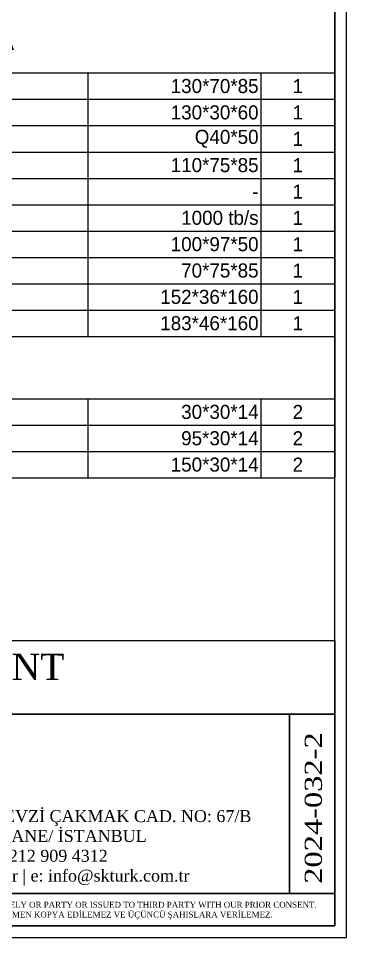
# Model space of a CAD drawing. Header units: millimetres. Extents: x 1650 to 6065, y 324 to 3836.
# Drawn here: x 5649 to 5927, y 717 to 1496 of the extents above; entities that cross this region are included whole.
import ezdxf
from ezdxf.enums import TextEntityAlignment as Align

# ---------------------------------------------------------------- set-up
doc = ezdxf.new("R2010")
doc.units = ezdxf.units.MM
doc.layers.add('Sktürk ANTET', color=7, linetype='Continuous')
doc.styles.add('CGOMEGA', font='times.ttf', dxfattribs={"height": 15})
doc.styles.add('SKTÜRK', font='GOTHIC.TTF', dxfattribs={"height": 11})

# ---------------------------------------------------------------- blocks, each defined once
blk = doc.blocks.new('*T55')
at = {"color": 0, "linetype": 'ByBlock', "lineweight": -2, "transparency": 16777216}
for p, q in [((0, 0), (798.56, 0)), ((0, 0), (0, -2540.37)), ((68.76, 0), (68.76, -48.15)), ((589.29, 0), (589.29, -48.15)), ((735.97, 0), (735.97, -48.15)), ((798.56, 0), (798.56, -2540.37)), ((0, -48.15), (798.56, -48.15)), ((0, -104.41), (798.56, -104.41)), ((68.76, -104.41), (68.76, -148.42)), ((589.29, -104.41), (589.29, -148.42)), ((735.97, -104.41), (735.97, -148.42)), ((0, -126.41), (798.56, -126.41)), ((0, -148.42), (798.56, -148.42)), ((0, -203.36), (798.56, -203.36)), ((68.76, -203.36), (68.76, -271.12)), ((589.29, -203.36), (589.29, -271.12)), ((735.97, -203.36), (735.97, -271.12)), ((0, -227.13), (798.56, -227.13)), ((0, -249.13), (798.56, -249.13)), ((0, -271.12), (798.56, -271.12)), ((0, -323.88), (798.56, -323.88)), ((68.76, -323.88), (68.76, -388.62)), ((589.29, -323.88), (589.29, -388.62)), ((735.97, -323.88), (735.97, -388.62)), ((0, -345.46), (798.56, -345.46)), ((0, -367.04), (798.56, -367.04)), ((0, -388.62), (798.56, -388.62)), ((0, -440.17), (798.56, -440.17)), ((68.76, -440.17), (68.76, -1080.19)), ((589.29, -440.17), (589.29, -1080.19)), ((735.97, -440.17), (735.97, -1080.19)), ((0, -461.27), (798.56, -461.27)), ((0, -482.37), (798.56, -482.37)), ((0, -503.47), (798.56, -503.47)), ((0, -524.57), (798.56, -524.57)), ((0, -545.67), (798.56, -545.67)), ((0, -567.44), (798.56, -567.44)), ((0, -589.17), (798.56, -589.17)), ((0, -610.93), (798.56, -610.93)), ((0, -632.03), (798.56, -632.03)), ((0, -653.76), (798.56, -653.76)), ((0, -674.86), (798.56, -674.86)), ((0, -696.63), (798.56, -696.63)), ((0, -717.73), (798.56, -717.73)), ((0, -738.83), (798.56, -738.83)), ((0, -760.55), (798.56, -760.55)), ((0, -781.65), (798.56, -781.65)), ((0, -803.38), (798.56, -803.38)), ((0, -825.1), (798.56, -825.1)), ((0, -846.21), (798.56, -846.21)), ((0, -867.31), (798.56, -867.31)), ((0, -889.03), (798.56, -889.03)), ((0, -910.76), (798.56, -910.76)), ((0, -932.48), (798.56, -932.48)), ((0, -953.58), (798.56, -953.58)), ((0, -974.68), (798.56, -974.68)), ((0, -995.79), (798.56, -995.79)), ((0, -1016.89), (798.56, -1016.89)), ((0, -1037.99), (798.56, -1037.99)), ((0, -1059.09), (798.56, -1059.09)), ((0, -1080.19), (798.56, -1080.19)), ((0, -1132.47), (798.56, -1132.47)), ((68.76, -1132.47), (68.76, -1577.95)), ((589.29, -1132.47), (589.29, -1577.95)), ((735.97, -1132.47), (735.97, -1577.95)), ((0, -1154.19), (798.56, -1154.19)), ((0, -1175.92), (798.56, -1175.92)), ((0, -1198.25), (798.56, -1198.25)), ((0, -1220.59), (798.56, -1220.59)), ((0, -1242.92), (798.56, -1242.92)), ((0, -1265.26), (798.56, -1265.26)), ((0, -1287.59), (798.56, -1287.59)), ((0, -1309.93), (798.56, -1309.93)), ((0, -1332.26), (798.56, -1332.26)), ((0, -1354.6), (798.56, -1354.6)), ((0, -1376.93), (798.56, -1376.93)), ((0, -1399.27), (798.56, -1399.27)), ((0, -1421.6), (798.56, -1421.6)), ((0, -1443.94), (798.56, -1443.94)), ((0, -1466.28), (798.56, -1466.28)), ((0, -1488.61), (798.56, -1488.61)), ((0, -1510.95), (798.56, -1510.95)), ((0, -1533.28), (798.56, -1533.28)), ((0, -1555.62), (798.56, -1555.62)), ((0, -1577.95), (798.56, -1577.95)), ((0, -1630.73), (798.56, -1630.73)), ((68.76, -1630.73), (68.76, -2144.44)), ((589.29, -1630.73), (589.29, -2144.44)), ((735.97, -1630.73), (735.97, -2144.44)), ((0, -1653.07), (798.56, -1653.07)), ((0, -1675.4), (798.56, -1675.4)), ((0, -1697.74), (798.56, -1697.74)), ((0, -1720.07), (798.56, -1720.07)), ((0, -1742.41), (798.56, -1742.41)), ((0, -1764.75), (798.56, -1764.75)), ((0, -1787.08), (798.56, -1787.08)), ((0, -1809.42), (798.56, -1809.42)), ((0, -1831.75), (798.56, -1831.75)), ((0, -1854.09), (798.56, -1854.09)), ((0, -1876.42), (798.56, -1876.42)), ((0, -1898.76), (798.56, -1898.76)), ((0, -1921.09), (798.56, -1921.09)), ((0, -1943.43), (798.56, -1943.43)), ((0, -1965.76), (798.56, -1965.76)), ((0, -1988.1), (798.56, -1988.1)), ((0, -2010.43), (798.56, -2010.43)), ((0, -2032.77), (798.56, -2032.77)), ((0, -2055.1), (798.56, -2055.1)), ((0, -2077.44), (798.56, -2077.44)), ((0, -2099.77), (798.56, -2099.77)), ((0, -2122.11), (798.56, -2122.11)), ((0, -2144.44), (798.56, -2144.44)), ((0, -2197.23), (798.56, -2197.23)), ((68.76, -2197.23), (68.76, -2420.58)), ((589.29, -2197.23), (589.29, -2420.58)), ((735.97, -2197.23), (735.97, -2420.58)), ((0, -2219.56), (798.56, -2219.56)), ((0, -2241.9), (798.56, -2241.9)), ((0, -2264.23), (798.56, -2264.23)), ((0, -2286.57), (798.56, -2286.57)), ((0, -2308.9), (798.56, -2308.9)), ((0, -2331.24), (798.56, -2331.24)), ((0, -2353.57), (798.56, -2353.57)), ((0, -2375.91), (798.56, -2375.91)), ((0, -2398.24), (798.56, -2398.24)), ((0, -2420.58), (798.56, -2420.58)), ((0, -2473.36), (798.56, -2473.36)), ((68.76, -2473.36), (68.76, -2540.37)), ((589.29, -2473.36), (589.29, -2540.37)), ((735.97, -2473.36), (735.97, -2540.37)), ((0, -2495.7), (798.56, -2495.7)), ((0, -2518.03), (798.56, -2518.03)), ((0, -2540.37), (798.56, -2540.37))]:
    blk.add_line(p, q, dxfattribs=at)
at = {"color": 0, "transparency": 16777216, "style": 'SKTÜRK'}
for s, insert, char_height, width, attachment_point in [('ÜRÜN ADI', (329.03, -24.07), 11.914, 490.7392, 5), ('ÖLÇÜ', (662.63, -24.07), 11.914, 116.8967, 5), ('P.NO', (34.38, -24.07), 11.914, 38.9772, 5), ('AD.', (767.26, -24.07), 11.914, 32.7984, 5), ('K- KURU DEPO', (399.28, -76.28), 19.8573, 768.7696, 5), ('İSTİF RAFI', (70.75, -115.41), 11.914, 516.5538, 4), ('K1', (34.38, -115.41), 11.914, 64.7917, 5), ('76*53*1660', (733.99, -115.41), 11.914, 142.7112, 6), ('1', (767.26, -115.41), 11.91, 58.613, 5), ('K2', (34.38, -137.42), 11.914, 64.7917, 5), ('İSTİF RAFI', (70.75, -137.42), 11.914, 516.5538, 4), ('107*53*160', (733.99, -137.42), 11.914, 142.7112, 6), ('3', (767.26, -137.42), 11.91, 58.613, 5), ('C- SOĞUK ODA', (399.28, -175.89), 19.8573, 794.5841, 5), ('C1', (34.38, -215.25), 11.914, 64.7917, 5), ('PANEL TİP SOĞUK ODA', (70.75, -215.25), 11.9144, 516.5538, 4), ('320*200*230', (733.99, -215.25), 11.9144, 142.7112, 6), ('1', (767.26, -215.25), 11.91, 58.613, 5), ('C2', (34.38, -238.13), 11.914, 64.7917, 5), ('İSTİF RAFI', (70.75, -238.13), 11.914, 516.5538, 4), ('76*36*160', (733.99, -238.13), 11.914, 142.7112, 6), ('2', (767.26, -238.13), 11.91, 58.613, 5), ('C3', (34.38, -260.12), 11.914, 64.7917, 5), ('İSTİF RAFI', (70.75, -260.12), 11.914, 516.5538, 4), ('137*36*160', (733.99, -260.12), 11.914, 142.7112, 6), ('3', (767.26, -260.12), 11.91, 58.613, 5), ('F- DERİN DONDURUCU ODA', (399.28, -297.5), 19.8573, 794.5841, 5), ('PANEL TİP SOĞUK ODA', (70.75, -334.67), 11.9144, 516.5538, 4), ('F1', (34.38, -334.67), 11.914, 64.7917, 5), ('220*200*230', (733.99, -334.67), 11.9144, 142.7112, 6), ('1', (767.26, -334.67), 11.91, 58.613, 5), ('F2', (34.38, -356.25), 11.914, 64.7917, 5), ('İSTİF RAFI', (70.75, -356.25), 11.914, 516.5538, 4), ('137*36*160', (733.99, -356.25), 11.914, 142.7112, 6), ('1', (767.26, -356.25), 11.91, 58.613, 5), ('F3', (34.38, -377.83), 11.914, 64.7917, 5), ('İSTİF RAFI', (70.75, -377.83), 11.914, 516.5538, 4), ('152*53*160', (733.99, -377.83), 11.914, 142.7112, 6), ('2', (767.26, -377.83), 11.91, 58.613, 5), ('M- MUTFAK', (399.28, -414.4), 19.857, 794.5841, 5), ('DEPO TİPİ BUZDOLABI, TEK KAPILI', (70.75, -450.72), 11.9144, 516.5538, 4), ('M1', (34.38, -450.72), 11.914, 64.7917, 5), ('67*85*205', (733.99, -450.72), 11.914, 142.7112, 6), ('1', (767.26, -450.72), 11.91, 58.613, 5), ('M2', (34.38, -471.82), 11.914, 64.7917, 5), ('DEPO TİPİ DERİN DONDURUCU, TEK KAPILI ', (70.75, -471.82), 11.9144, 516.5538, 4), ('67*85*205', (733.99, -471.82), 11.914, 142.7112, 6), ('1', (767.26, -471.82), 11.91, 58.613, 5), ('M3', (34.38, -492.92), 11.914, 64.7917, 5), ('ÇALIŞMA TEZGAHI, TABAN VE ARA RAFLI ', (70.75, -492.92), 11.9144, 516.5538, 4), ('120*70*85', (733.99, -492.92), 11.914, 142.7112, 6), ('1', (767.26, -492.92), 11.91, 58.613, 5), ('M4', (34.38, -514.02), 11.914, 64.7917, 5), ('DUVAR RAFI', (70.75, -514.02), 11.914, 516.5538, 4), ('120*30*60', (733.99, -514.02), 11.914, 142.7112, 6), ('1', (767.26, -514.02), 11.91, 58.613, 5), ('M5', (34.38, -535.12), 11.914, 64.7917, 5), ('GIDA DİLİMLEME MAKİNASI ', (70.75, -535.12), 11.9144, 516.5538, 4), ('Q300', (733.99, -535.12), 11.914, 142.7112, 6), ('1', (767.26, -535.12), 11.91, 58.613, 5), ('M6', (34.38, -556.56), 11.914, 64.7917, 5), ('ÇÖP ARABASI', (70.75, -556.56), 11.9144, 516.5538, 4), ('Q40*50', (733.99, -556.56), 11.914, 142.7112, 6), ('2', (767.26, -556.56), 11.91, 58.613, 5), ('CİHAZALTI BUZDOLABI, ÇİFT SIRA ÇEKMECELİ ', (70.75, -578.3), 11.9144, 516.5538, 4), ('M7', (34.38, -578.3), 11.914, 64.7917, 5), ('160*70*60', (733.99, -578.3), 11.914, 142.7112, 6), ('2', (767.26, -578.3), 11.91, 58.613, 5), ('FRİTÖZ, ÇİFT HAZNELİ, ELK., SETÜSTÜ ', (70.75, -600.05), 11.9144, 516.5538, 4), ('M8', (34.38, -600.05), 11.914, 64.7917, 5), ('80*70*30', (733.99, -600.05), 11.914, 142.7112, 6), ('1', (767.26, -600.05), 11.91, 58.613, 5), ('M9', (34.38, -621.48), 11.914, 64.7917, 5), ('NÖTR ARA TEZGAH, SETÜSTÜ ', (70.75, -621.48), 11.9144, 516.5538, 4), ('40*70*30', (733.99, -621.48), 11.914, 142.7112, 6), ('1', (767.26, -621.48), 11.91, 58.613, 5), ('M11', (34.38, -642.9), 11.914, 64.7917, 5), ('MAKARNA PİŞİRİCİ, ELK., DOLAPLI ', (70.75, -642.9), 11.9144, 516.5538, 4), ('40*70*30', (733.99, -642.9), 11.914, 142.7112, 6), ('1', (767.26, -642.9), 11.91, 58.613, 5), ('M12', (34.38, -664.31), 11.914, 64.7917, 5), ('POWER GRILL, GAZLI, SETÜSTÜ ', (70.75, -664.31), 11.9144, 516.5538, 4), ('80*73*30', (733.99, -664.31), 11.914, 142.7112, 6), ('1', (767.26, -664.31), 11.91, 58.613, 5), ('DÖRT AÇIK ALEVLİ OCAK, GAZLI, SETÜSTÜ', (70.75, -685.74), 11.9144, 516.5538, 4), ('M13', (34.38, -685.74), 11.914, 64.7917, 5), ('80*73*30', (733.99, -685.74), 11.914, 142.7112, 6), ('1', (767.26, -685.74), 11.91, 58.613, 5), ('360*40*45', (733.99, -707.18), 11.914, 142.7112, 6), ('M15', (34.38, -707.18), 11.914, 64.7917, 5), ('TAVA RAFI', (70.75, -707.18), 11.914, 516.5538, 4), ('1', (767.26, -707.18), 11.91, 58.613, 5), ('M16', (34.38, -728.28), 11.914, 64.7917, 5), ('DAVLUMBAZ, DUVAR TİPİ, FİLTRELİ ', (70.75, -728.28), 11.9144, 516.5538, 4), ('610*100*50', (733.99, -728.28), 11.914, 142.7112, 6), ('1', (767.26, -728.28), 11.91, 58.613, 5), ('ÇİFT EVYELİ ÇALIŞMA TEZGAHI', (70.75, -749.69), 11.9144, 516.5538, 4), ('M17', (34.38, -749.69), 11.914, 64.7917, 5), ('120*70*85', (733.99, -749.69), 11.914, 142.7112, 6), ('1', (767.26, -749.69), 11.91, 58.613, 5), ('M18', (34.38, -771.1), 11.914, 64.7917, 5), ('DUVAR RAFI ', (70.75, -771.1), 11.9144, 516.5538, 4), ('120*30*4', (733.99, -771.1), 11.914, 142.7112, 6), ('2', (767.26, -771.1), 11.91, 58.613, 5), ('M19', (34.38, -792.52), 11.914, 64.7917, 5), ('MAKE-UP BUZDOLABI, 3 SIRA ÇEKMECELİ ', (70.75, -792.52), 11.9144, 516.5538, 4), ('187*70*85/142 ', (733.99, -792.52), 11.9144, 142.7112, 6), ('1', (767.26, -792.52), 11.91, 58.613, 5), ('M20', (34.38, -814.24), 11.914, 64.7917, 5), ('MAKE-UP BUZDOLABI, 3 SIRA ÇEKMECELİ ', (70.75, -814.24), 11.9144, 516.5538, 4), ('140*70*85/142 ', (733.99, -814.24), 11.9144, 142.7112, 6), ('1', (767.26, -814.24), 11.91, 58.613, 5), ('M20A', (34.38, -835.66), 11.914, 64.7917, 5), ('DUVAR RAFI', (70.75, -835.66), 11.914, 516.5538, 4), ('140*30*4', (733.99, -835.66), 11.914, 142.7112, 6), ('1', (767.26, -835.66), 11.91, 58.613, 5), ('FIRIN TEZGAHI, TEPSİ İSTİFLİ ', (70.75, -856.76), 11.9144, 516.5538, 4), ('M21', (34.38, -856.76), 11.914, 64.7917, 5), ('160*70*85', (733.99, -856.76), 11.914, 142.7112, 6), ('1', (767.26, -856.76), 11.91, 58.613, 5), ('M22', (34.38, -878.17), 11.914, 64.7917, 5), ('YEMEKÇİLİK FIRINI, GAZLI', (70.75, -878.17), 11.9144, 516.5538, 4), ('10 GN 1/1 ', (733.99, -878.17), 11.914, 142.7112, 6), ('1', (767.26, -878.17), 11.91, 58.613, 5), ('M22A', (34.38, -899.89), 11.914, 64.7917, 5), ('DERİN DONDURUCU, TEK KAPILI', (70.75, -899.89), 11.9144, 516.5538, 4), ('60*60*82', (733.99, -899.89), 11.914, 142.7112, 6), ('1', (767.26, -899.89), 11.91, 58.613, 5), ('M22B', (34.38, -921.62), 11.914, 64.7917, 5), ('BLAST CHILLER', (70.75, -921.62), 11.9144, 516.5538, 4), ('5 TEPSİLİ', (733.99, -921.62), 11.914, 142.7112, 6), ('1', (767.26, -921.62), 11.91, 58.613, 5), ('M23', (34.38, -943.03), 11.914, 64.7917, 5), ('ÇALIŞMA TEZGAHI, TABAN VE ARA RAFLI ', (70.75, -943.03), 11.9144, 516.5538, 4), ('105*70*85', (733.99, -943.03), 11.914, 142.7112, 6), ('1', (767.26, -943.03), 11.91, 58.613, 5), ('M24', (34.38, -964.13), 11.914, 64.7917, 5), ('MİKRODALGA FIRIN ', (70.75, -964.13), 11.9144, 516.5538, 4), ('-', (733.99, -964.13), 11.91, 142.7112, 6), ('1', (767.26, -964.13), 11.91, 58.613, 5), ('M25', (34.38, -985.24), 11.914, 64.7917, 5), ('SALAMANDER, ASANSÖRLÜ, ELK.', (70.75, -985.24), 11.9144, 516.5538, 4), ('60*60*60', (733.99, -985.24), 11.914, 142.7112, 6), ('1', (767.26, -985.24), 11.91, 58.613, 5), ('M26', (34.38, -1006.34), 11.914, 64.7917, 5), ('TOST MAKİNASI', (70.75, -1006.34), 11.9144, 516.5538, 4), ('2745', (733.99, -1006.34), 11.914, 142.7112, 6), ('1', (767.26, -1006.34), 11.91, 58.613, 5), ('SERVİS TEZGAHI, SICAK DOLAPLI, TABAN VE ARA RAFLI', (70.75, -1027.44), 11.9144, 516.5538, 4), ('M27', (34.38, -1027.44), 11.914, 64.7917, 5), ('185*70*85', (733.99, -1027.44), 11.914, 142.7112, 6), ('1', (767.26, -1027.44), 11.91, 58.613, 5), ('M28', (34.38, -1048.54), 11.914, 64.7917, 5), ('SERVİS RAFI ', (70.75, -1048.54), 11.9144, 516.5538, 4), ('185*30*60', (733.99, -1048.54), 11.914, 142.7112, 6), ('1', (767.26, -1048.54), 11.91, 58.613, 5), ('M29', (34.38, -1069.64), 11.914, 64.7917, 5), ('RAF ALTI ISITICI ', (70.75, -1069.64), 11.9144, 516.5538, 4), ('140 cm.', (733.99, -1069.64), 11.914, 142.7112, 6), ('1', (767.26, -1069.64), 11.91, 58.613, 5), ('P- PATISERRIE', (399.28, -1106.33), 19.8573, 794.5841, 5), ('ÇALIŞMA TEZGAHI, TABAN RAFLI, HAREKETLİ', (70.75, -1143.33), 11.9144, 516.5538, 4), ('90*90*85', (733.99, -1143.33), 11.914, 142.7112, 6), ('P1', (34.38, -1143.33), 11.914, 64.7917, 5), ('1', (767.26, -1143.33), 11.91, 58.613, 5), ('P2', (34.38, -1165.06), 11.914, 64.7917, 5), ('HAMUR AÇMA MAKİNASI VE KRUVASAN APARATI', (70.75, -1165.06), 11.9144, 516.5538, 4), ('500-100', (733.99, -1165.06), 11.914, 142.7112, 6), ('1', (767.26, -1165.06), 11.91, 58.613, 5), ('P4', (34.38, -1187.09), 11.914, 64.7917, 5), ('SPİRAL HAMUR YOĞURMA MAKİNASI ', (70.75, -1187.09), 11.9144, 516.5538, 4), ('40 LT', (733.99, -1187.09), 11.914, 142.7112, 6), ('1', (767.26, -1187.09), 11.91, 58.613, 5), ('İSTİF RAFI, 4 KATLI', (70.75, -1209.42), 11.9144, 516.5538, 4), ('P5', (34.38, -1209.42), 11.914, 64.7917, 5), ('76*53*160', (733.99, -1209.42), 11.914, 142.7112, 6), ('1', (767.26, -1209.42), 11.91, 58.613, 5), ('ÇÖP ARABASI ', (70.75, -1231.76), 11.9144, 516.5538, 4), ('P6', (34.38, -1231.76), 11.914, 64.7917, 5), ('100 LT', (733.99, -1231.76), 11.914, 142.7112, 6), ('1', (767.26, -1231.76), 11.91, 58.613, 5), ('MERMER TABLALI ÇALIŞMA TEZGAHI, HAREKETLİ', (70.75, -1254.09), 11.9144, 516.5538, 4), ('P7', (34.38, -1254.09), 11.914, 64.7917, 5), ('150*70*85', (733.99, -1254.09), 11.914, 142.7112, 6), ('1', (767.26, -1254.09), 11.91, 58.613, 5), ('MERMER TABLALI ÇALIŞMA TEZGAHI, HAREKETLİ', (70.75, -1276.43), 11.9144, 516.5538, 4), ('P7A', (34.38, -1276.43), 11.914, 64.7917, 5), ('150*70*85', (733.99, -1276.43), 11.914, 142.7112, 6), ('1', (767.26, -1276.43), 11.91, 58.613, 5), ('P8', (34.38, -1298.76), 11.914, 64.7917, 5), ('MAYALAMA DOLABI', (70.75, -1298.76), 11.9144, 516.5538, 4), ('17 KATLI', (733.99, -1298.76), 11.914, 142.7112, 6), ('1', (767.26, -1298.76), 11.91, 58.613, 5), ('P9', (34.38, -1321.1), 11.914, 64.7917, 5), ('UN ŞEKER ARABASI ', (70.75, -1321.1), 11.9144, 516.5538, 4), ('103 LT.', (733.99, -1321.1), 11.914, 142.7112, 6), ('3', (767.26, -1321.1), 11.91, 58.613, 5), ('P10', (34.38, -1343.43), 11.914, 64.7917, 5), ('TEPSİ TAŞIMA ARABASI ', (70.75, -1343.43), 11.9144, 516.5538, 4), ('17 KATLI', (733.99, -1343.43), 11.914, 142.7112, 6), ('1', (767.26, -1343.43), 11.91, 58.613, 5), ('P13', (34.38, -1365.77), 11.914, 64.7917, 5), ('ROKON FRN-10 E', (70.75, -1365.77), 11.9144, 516.5538, 4), ('10 TEPSİLİ', (733.99, -1365.77), 11.914, 142.7112, 6), ('1', (767.26, -1365.77), 11.91, 58.613, 5), ('İKİ KATLI EKMEK FIRINI, TAŞ TABANLI', (70.75, -1388.1), 11.9144, 516.5538, 4), ('P13A', (34.38, -1388.1), 11.914, 64.7917, 5), ('8 TEPSİLİ', (733.99, -1388.1), 11.914, 142.7112, 6), ('1', (767.26, -1388.1), 11.91, 58.613, 5), ('TEZGAH TİPİ BUZDOLABI, 3 SIRA ÇEKMECELİ ', (70.75, -1410.44), 11.9144, 516.5538, 4), ('P14', (34.38, -1410.44), 11.914, 64.7917, 5), ('187*70*85', (733.99, -1410.44), 11.914, 142.7112, 6), ('1', (767.26, -1410.44), 11.91, 58.613, 5), ('İNDÜKSİYONLU OCAK, SETÜSTÜ ', (70.75, -1432.77), 11.9144, 516.5538, 4), ('İKİ GÖZLÜ', (733.99, -1432.77), 11.914, 142.7112, 6), ('P15', (34.38, -1432.77), 11.914, 64.7917, 5), ('1', (767.26, -1432.77), 11.91, 58.613, 5), ('MİKSER, SETÜSTÜ ', (70.75, -1455.11), 11.9144, 516.5538, 4), ('6,9 LT.', (733.99, -1455.11), 11.914, 142.7112, 6), ('P17', (34.38, -1455.11), 11.914, 64.7917, 5), ('2', (767.26, -1455.11), 11.91, 58.613, 5), ('P18', (34.38, -1477.44), 11.914, 64.7917, 5), ('TEK EVYELİ ÇALIŞMA TEZGAHI', (70.75, -1477.44), 11.9144, 516.5538, 4), ('120*70*85', (733.99, -1477.44), 11.914, 142.7112, 6), ('1', (767.26, -1477.44), 11.91, 58.613, 5), ('P19', (34.38, -1499.78), 11.914, 64.7917, 5), ('DUVAR DOLABI', (70.75, -1499.78), 11.9144, 516.5538, 4), ('187*40*60', (733.99, -1499.78), 11.914, 142.7112, 6), ('1', (767.26, -1499.78), 11.91, 58.613, 5), ('P19A', (34.38, -1522.11), 11.914, 64.7917, 5), ('DUVAR DOLABI', (70.75, -1522.11), 11.9144, 516.5538, 4), ('150*40*60', (733.99, -1522.11), 11.914, 142.7112, 6), ('1', (767.26, -1522.11), 11.91, 58.613, 5), ('P19B', (34.38, -1544.45), 11.914, 64.7917, 5), ('DUVAR RAFI', (70.75, -1544.45), 11.914, 516.5538, 4), ('120*30*4', (733.99, -1544.45), 11.914, 142.7112, 6), ('2', (767.26, -1544.45), 11.91, 58.613, 5), ('DEPO TİPİ DERİN DONDURUCU, TEK KAPILI, HAREKETLİ', (70.75, -1566.78), 11.9144, 516.5538, 4), ('P21', (34.38, -1566.78), 11.914, 64.7917, 5), ('67*85*205', (733.99, -1566.78), 11.914, 142.7112, 6), ('1', (767.26, -1566.78), 11.91, 58.613, 5), ('S- PATISERRIE & BAR', (399.28, -1604.34), 19.8573, 794.5841, 5), ('S1', (34.38, -1641.9), 11.914, 64.7917, 5), ('ŞARAP DOLABI', (70.75, -1641.9), 11.9144, 516.5538, 4), ('300*60*240', (733.99, -1641.9), 11.914, 142.7112, 6), ('1', (767.26, -1641.9), 11.91, 58.613, 5), ('S2', (34.38, -1664.24), 11.914, 64.7917, 5), ('PASTA VİTRİN DOLABI ', (70.75, -1664.24), 11.9144, 516.5538, 4), ('300*70*140', (733.99, -1664.24), 11.914, 142.7112, 6), ('1', (767.26, -1664.24), 11.91, 58.613, 5), ('S3', (34.38, -1686.57), 11.914, 64.7917, 5), ('ÇALIŞMA TEZGAHI, TABAN VE ARA RAFLI, KASA ÇEKMECELİ', (70.75, -1686.57), 11.9144, 516.5538, 4), ('160*70*85', (733.99, -1686.57), 11.914, 142.7112, 6), ('1', (767.26, -1686.57), 11.91, 58.613, 5), ('PASTA TEŞHİR DOLABI', (70.75, -1708.91), 11.9144, 516.5538, 4), ('S4', (34.38, -1708.91), 11.914, 64.7917, 5), ('180*70*85/140 ', (733.99, -1708.91), 11.9144, 142.7112, 6), ('1', (767.26, -1708.91), 11.91, 58.613, 5), ('S5', (34.38, -1731.24), 11.914, 64.7917, 5), ('ÇALIŞMA TEZGAHI, TABAN VE ARA RAFLI, DOLAPLI, ', (70.75, -1731.24), 11.9144, 516.5538, 4), ('130*70*85', (733.99, -1731.24), 11.914, 142.7112, 6), ('1', (767.26, -1731.24), 11.91, 58.613, 5), ('CAM KAPILI TEZGAHI TİPİ BUZDOLABI, 3 KAPILI', (70.75, -1753.58), 11.9144, 516.5538, 4), ('S6', (34.38, -1753.58), 11.914, 64.7917, 5), ('187*70*85', (733.99, -1753.58), 11.914, 142.7112, 6), ('1', (767.26, -1753.58), 11.91, 58.613, 5), ('CAM KAPILI TEZGAHI TİPİ BUZDOLABI, 3 KAPILI', (70.75, -1775.91), 11.9144, 516.5538, 4), ('S7', (34.38, -1775.91), 11.914, 64.7917, 5), ('187/70/85', (733.99, -1775.91), 11.914, 142.7112, 6), ('1', (767.26, -1775.91), 11.91, 58.613, 5), ('TURBO MİKRO DALGA FIRIN', (70.75, -1798.25), 11.9144, 516.5538, 4), ('S8', (34.38, -1798.25), 11.914, 64.7917, 5), ('-', (733.99, -1798.25), 11.91, 142.7112, 6), ('1', (767.26, -1798.25), 11.91, 58.613, 5), ('S9', (34.38, -1820.58), 11.914, 64.7917, 5), ('ÇALIŞMA TEZGAHI, TABAN VE ARA RAFLI', (70.75, -1820.58), 11.9144, 516.5538, 4), ('100*70*85', (733.99, -1820.58), 11.914, 142.7112, 6), ('1', (767.26, -1820.58), 11.91, 58.613, 5), ('S10', (34.38, -1842.92), 11.914, 64.7917, 5), ('ESPRESSO KAHVE MAKİNASI ', (70.75, -1842.92), 11.9144, 516.5538, 4), ('1', (767.26, -1842.92), 11.91, 58.613, 5), ('-', (733.99, -1842.92), 11.91, 142.7112, 6), ('S11', (34.38, -1865.25), 11.914, 64.7917, 5), ('KAHVE DEĞİRMENİ', (70.75, -1865.25), 11.9144, 516.5538, 4), ('1', (767.26, -1865.25), 11.91, 58.613, 5), ('-', (733.99, -1865.25), 11.91, 142.7112, 6), ('S12', (34.38, -1887.59), 11.914, 64.7917, 5), ('CAM KAPILI TEZGAH TİPİ BUZDOLABI, İKİ KAPILI ', (70.75, -1887.59), 11.9144, 516.5538, 4), ('140*70*85', (733.99, -1887.59), 11.914, 142.7112, 6), ('1', (767.26, -1887.59), 11.91, 58.613, 5), ('S13', (34.38, -1909.92), 11.914, 64.7917, 5), ('FİLTRE KAHVE MAKİNASI ', (70.75, -1909.92), 11.9144, 516.5538, 4), ('1', (767.26, -1909.92), 11.91, 58.613, 5), ('-', (733.99, -1909.92), 11.91, 142.7112, 6), ('TÜRK KAHVE MAKİNASI ', (70.75, -1932.26), 11.9144, 516.5538, 4), ('S14', (34.38, -1932.26), 11.914, 64.7917, 5), ('1', (767.26, -1932.26), 11.91, 58.613, 5), ('-', (733.99, -1932.26), 11.91, 142.7112, 6), ('TEK EVYELİ ÇALIŞMA TEZGAHI', (70.75, -1954.59), 11.9144, 516.5538, 4), ('S15', (34.38, -1954.59), 11.914, 64.7917, 5), ('180*70*85', (733.99, -1954.59), 11.914, 142.7112, 6), ('1', (767.26, -1954.59), 11.91, 58.613, 5), ('S16', (34.38, -1976.93), 11.914, 64.7917, 5), ('BULAŞIK YIKAMA MAKİNASI ', (70.75, -1976.93), 11.9144, 516.5538, 4), ('500 tb/s', (733.99, -1976.93), 11.914, 142.7112, 6), ('1', (767.26, -1976.93), 11.91, 58.613, 5), ('S17', (34.38, -1999.26), 11.914, 64.7917, 5), ('BUZ MAKİNASI ', (70.75, -1999.26), 11.9144, 516.5538, 4), ('44 kg/gün', (733.99, -1999.26), 11.914, 142.7112, 6), ('1', (767.26, -1999.26), 11.91, 58.613, 5), ('S18', (34.38, -2021.6), 11.914, 64.7917, 5), ('CAM KAPILI TEZGAH TİPİ BUZDOLABI, İKİ KAPILI ', (70.75, -2021.6), 11.9144, 516.5538, 4), ('120*70*85', (733.99, -2021.6), 11.914, 142.7112, 6), ('1', (767.26, -2021.6), 11.91, 58.613, 5), ('S19', (34.38, -2043.93), 11.914, 64.7917, 5), ('PORTAKAL SIKMA MAKİNASI ', (70.75, -2043.93), 11.9144, 516.5538, 4), ('1', (767.26, -2043.93), 11.91, 58.613, 5), ('-', (733.99, -2043.93), 11.91, 142.7112, 6), ('S20', (34.38, -2066.27), 11.914, 64.7917, 5), ('KATI MEYVE SIKACAĞI ', (70.75, -2066.27), 11.9144, 516.5538, 4), ('1', (767.26, -2066.27), 11.91, 58.613, 5), ('-', (733.99, -2066.27), 11.91, 142.7112, 6), ('BAR MİKSER ', (70.75, -2088.6), 11.9144, 516.5538, 4), ('S21', (34.38, -2088.6), 11.914, 64.7917, 5), ('1', (767.26, -2088.6), 11.91, 58.613, 5), ('-', (733.99, -2088.6), 11.91, 142.7112, 6), ('BAR BLENDER, KABİNLİ', (70.75, -2110.94), 11.9144, 516.5538, 4), ('S22', (34.38, -2110.94), 11.914, 64.7917, 5), ('1', (767.26, -2110.94), 11.91, 58.613, 5), ('-', (733.99, -2110.94), 11.91, 142.7112, 6), ('ÇALIŞMA TEZGAHI, TABAN VE ARA RAFLI, DOLAPLI ', (70.75, -2133.28), 11.9144, 516.5538, 4), ('S23', (34.38, -2133.28), 11.914, 64.7917, 5), ('160*70*85', (733.99, -2133.28), 11.914, 142.7112, 6), ('1', (767.26, -2133.28), 11.91, 58.613, 5), ('D- BULAŞIK YIKAMA', (399.28, -2170.83), 19.8573, 794.5841, 5), ('D1', (34.38, -2208.39), 11.914, 64.7917, 5), ('BULAŞIK SIYIRMA TEZGAHI', (70.75, -2208.39), 11.9144, 516.5538, 4), ('130*70*85', (733.99, -2208.39), 11.914, 142.7112, 6), ('1', (767.26, -2208.39), 11.91, 58.613, 5), ('D2', (34.38, -2230.73), 11.914, 64.7917, 5), ('SERVİS RAFI ', (70.75, -2230.73), 11.9144, 516.5538, 4), ('130*30*60', (733.99, -2230.73), 11.914, 142.7112, 6), ('1', (767.26, -2230.73), 11.91, 58.613, 5), ('ÇÖP ARABASI', (70.75, -2253.06), 11.9144, 516.5538, 4), ('D3', (34.38, -2253.06), 11.914, 64.7917, 5), ('Q40*50', (733.99, -2253.06), 11.914, 142.7112, 6), ('1', (767.26, -2253.06), 11.91, 58.613, 5), ('ÇİFT EVYELİ BYM GİRİŞ TEZGAHI ', (70.75, -2275.4), 11.9144, 516.5538, 4), ('D4', (34.38, -2275.4), 11.914, 64.7917, 5), ('110*75*85', (733.99, -2275.4), 11.914, 142.7112, 6), ('1', (767.26, -2275.4), 11.91, 58.613, 5), ('ÖN YIKAMA DUŞU, ARA MUSLUKLU ', (70.75, -2297.73), 11.9144, 516.5538, 4), ('D5', (34.38, -2297.73), 11.914, 64.7917, 5), ('1', (767.26, -2297.73), 11.91, 58.613, 5), ('-', (733.99, -2297.73), 11.91, 142.7112, 6), ('BULAŞIK YIKAMA MAKİNASI', (70.75, -2320.07), 11.9144, 516.5538, 4), ('1000 tb/s', (733.99, -2320.07), 11.914, 142.7112, 6), ('D6', (34.38, -2320.07), 11.914, 64.7917, 5), ('1', (767.26, -2320.07), 11.91, 58.613, 5), ('D7', (34.38, -2342.4), 11.914, 64.7917, 5), ('DAVLUMBAZ, DUVAR TİPİ', (70.75, -2342.4), 11.9144, 516.5538, 4), ('100*97*50', (733.99, -2342.4), 11.914, 142.7112, 6), ('1', (767.26, -2342.4), 11.91, 58.613, 5), ('D8', (34.38, -2364.74), 11.914, 64.7917, 5), ('BYM ÇIKIŞ TEZGAHI', (70.75, -2364.74), 11.9144, 516.5538, 4), ('70*75*85', (733.99, -2364.74), 11.914, 142.7112, 6), ('1', (767.26, -2364.74), 11.91, 58.613, 5), ('D9', (34.38, -2387.07), 11.914, 64.7917, 5), ('İSTİF RAFI, 4 KATLI, DEMONTE', (70.75, -2387.07), 11.9144, 516.5538, 4), ('152*36*160', (733.99, -2387.07), 11.914, 142.7112, 6), ('1', (767.26, -2387.07), 11.91, 58.613, 5), ('İSTİF RAFI, 4 KATLI, DEMONTE', (70.75, -2409.41), 11.9144, 516.5538, 4), ('D10', (34.38, -2409.41), 11.914, 64.7917, 5), ('183*46*160', (733.99, -2409.41), 11.914, 142.7112, 6), ('1', (767.26, -2409.41), 11.91, 58.613, 5), ('Y- YER IZGARASI', (399.28, -2446.97), 19.8573, 794.5841, 5), ('Y1', (34.38, -2484.53), 11.914, 64.7917, 5), ('YER IZGARASI', (70.75, -2484.53), 11.9144, 516.5538, 4), ('30*30*14', (733.99, -2484.53), 11.914, 142.7112, 6), ('2', (767.26, -2484.53), 11.91, 58.613, 5), ('Y2', (34.38, -2506.86), 11.914, 64.7917, 5), ('YER IZGARASI', (70.75, -2506.86), 11.9144, 516.5538, 4), ('95*30*14', (733.99, -2506.86), 11.914, 142.7112, 6), ('2', (767.26, -2506.86), 11.91, 58.613, 5), ('Y3', (34.38, -2529.2), 11.914, 64.7917, 5), ('YER IZGARASI', (70.75, -2529.2), 11.9144, 516.5538, 4), ('150*30*14', (733.99, -2529.2), 11.914, 142.7112, 6), ('2', (767.26, -2529.2), 11.91, 58.613, 5)]:
    blk.add_mtext(s, dxfattribs=dict(at, insert=insert, char_height=char_height, width=width, attachment_point=attachment_point))

msp = doc.modelspace()

# ---------------------------------------------------------------- linework, layer by layer
at = {"elevation": 0}
for points in [[(1812.193, 716.641), (5927.193, 716.641), (5927.193, 3656.641), (1812.193, 3656.641)], [(1822.193, 726.641), (5917.193, 726.641), (5917.193, 3646.641), (1822.193, 3646.641)]]:
    msp.add_lwpolyline(points, close=True, dxfattribs=at)
at = {"layer": 'Sktürk ANTET', "elevation": 0}
for points in [[(5118.637, 968.322), (5917.193, 968.322), (5917.193, 906.041), (5118.637, 906.041)], [(5463.729, 906.041), (5878.919, 906.041), (5878.919, 754.055), (5463.729, 754.055)], [(5878.919, 906.041), (5917.193, 906.041), (5917.193, 754.055), (5878.919, 754.055)], [(5118.637, 754.055), (5917.193, 754.055), (5917.193, 726.641), (5118.637, 726.641)]]:
    msp.add_lwpolyline(points, close=True, dxfattribs=at)

# ---------------------------------------------------------------- block references
msp.add_blockref('*T55', (5118.637, 3646.641, 0))

# ---------------------------------------------------------------- texts
at = {"layer": 'Sktürk ANTET', "style": 'CGOMEGA'}
msp.add_text('HAMOUR ACARKENT', height=22.23607, dxfattribs=at).set_placement((5517.915, 934.973, 0), align=Align.CENTER)
at = {"layer": 'Sktürk ANTET', "style": 'CGOMEGA', "width": 1.25}
msp.add_text('2024-032-2', height=14.5691, rotation=90, dxfattribs=at).set_placement((5906.297, 762.254, 0))
at = {"layer": 'Sktürk ANTET', "attachment_point": 5, "style": 'CGOMEGA'}
for s, insert, char_height, width in [('{\\fTimes New Roman|b0|i0|c162|p18;ÇAĞLAYAN MAH. FEVZİ ÇAKMAK CAD. NO: 67/B \\PKAĞITHANE/ İSTANBUL\\Pp: 0212 909 4312\\Pw: skturk.com.tr | e: info@skturk.com.tr}', (5671.324, 792.732, 0), 10.08628, 474.40461), ("THIS DRAWING REMAINS THE PROPERTY OF {\\fTimes New Roman|b0|i0|c162|p18;SKTÜRK ENDÜSTRİYEL MUTFAK SAN. VE TİC. LTD. ŞTİ. }AND MAY ONLY BE COPIED COMPLETELY OR PARTY OR ISSUED TO THIRD PARTY WITH OUR PRIOR CONSENT.\\PBU RESİM {\\fTimes New Roman|b0|i0|c162|p18;SKTÜRK ENDÜSTRİYEL MUTFAK SAN. VE TİC. LTD. ŞTİ.'NİN }MALI OLUP YAZILI İZİN OLMADIKÇA KISMEN VEYA TAMAMEN KOPYA EDİLEMEZ VE ÜÇÜNCÜ ŞAHISLARA VERİLEMEZ.", (5522.631, 739.528, 0), 5, 796.08124)]:
    msp.add_mtext(s, dxfattribs=dict(at, insert=insert, char_height=char_height, width=width))

doc.saveas('drawing.dxf')
